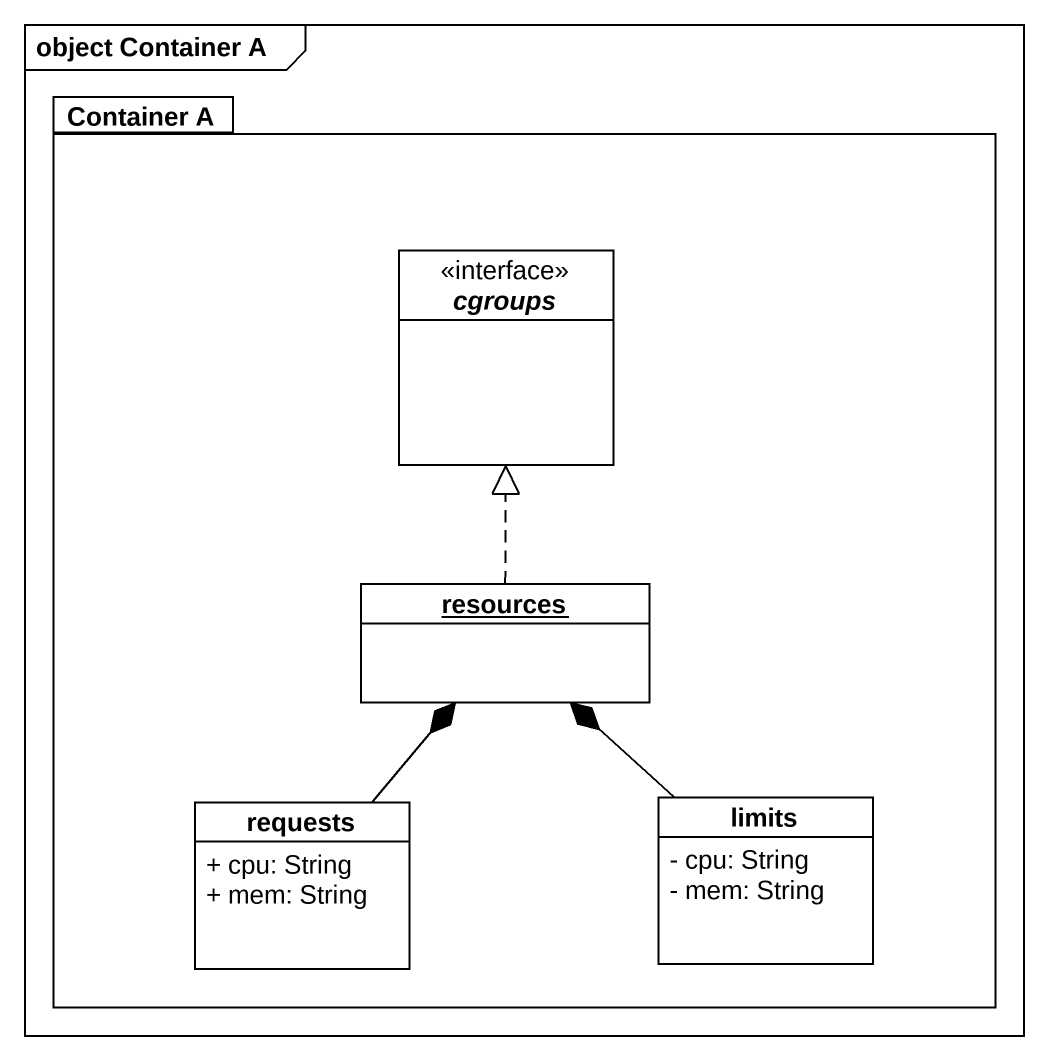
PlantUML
@startuml
mainframe object Container A
hide circle
hide empty members
skinparam classAttributeIconSize 0
package "Container A" as Container_A {
  interface cgroups
  object resources
  class requests {
    + cpu: String
    + mem: String
  }
  class limits {
    - cpu: String
    - mem: String
  }
}
resources .up.|> cgroups
requests -up-* resources
limits -up-* resources
@enduml
